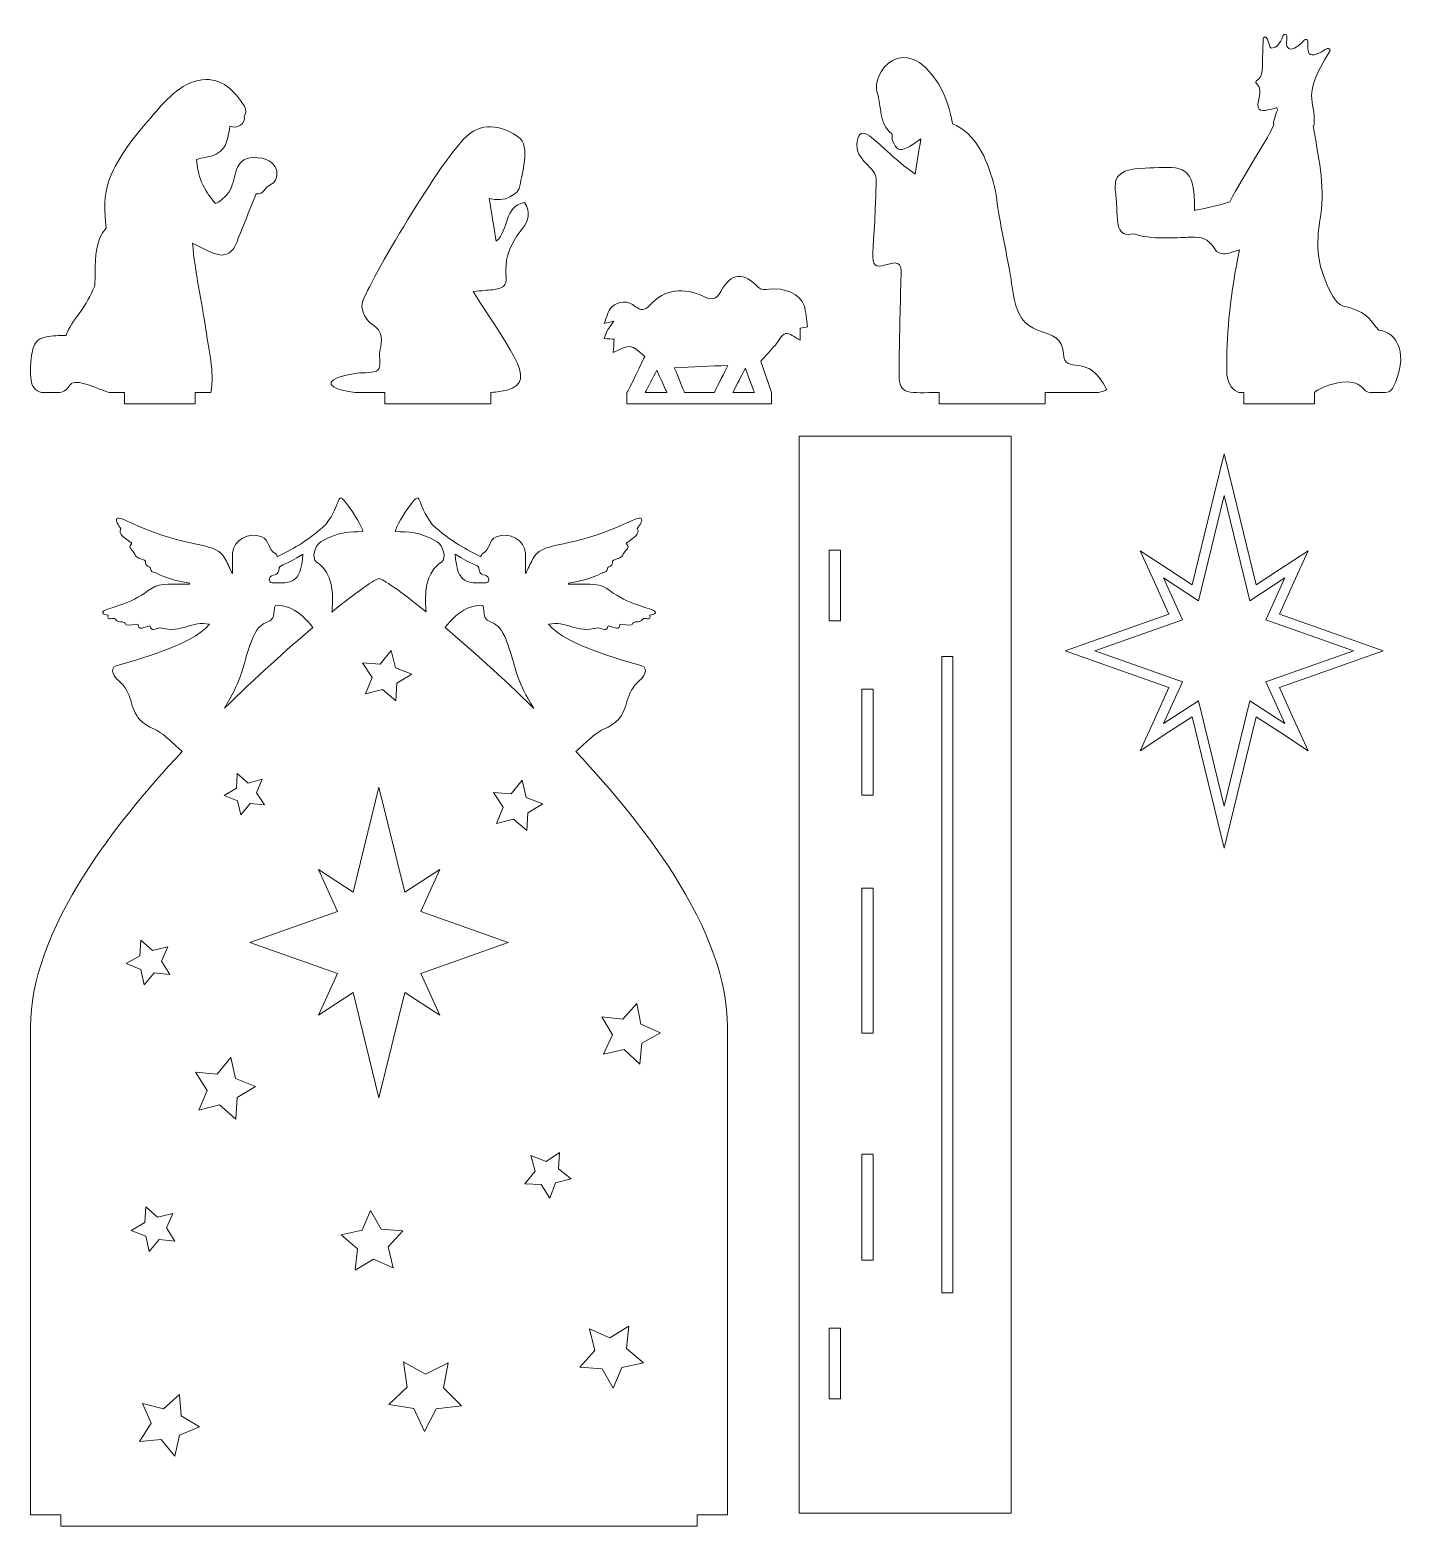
# Model space of a CAD drawing. Header units: inches. Extents: x 432 to 822, y 175 to 599.
import ezdxf

# ---------------------------------------------------------------- set-up
doc = ezdxf.new("R2010")
doc.units = ezdxf.units.IN
doc.header["$MEASUREMENT"] = 0
doc.layers.add('_U+0421_U+043B_U+043E_U+0439 1', color=7, linetype='Continuous')

# ---------------------------------------------------------------- blocks, each defined once
blk = doc.blocks.new('block 3')
at = {"layer": '_U+0421_U+043B_U+043E_U+0439 1', "color": 1, "lineweight": 5, "true_color": 0xff000d}
blk.add_open_spline([(736.35, 496.87), (736.25, 496.82), (736.14, 496.77), (736.04, 496.72), (735.17, 496.29), (734.21, 496.08), (733.24, 496.08), (733.24, 496.08), (718.91, 496.08), (718.91, 496.08), (718.91, 496.08), (718.91, 492.9), (718.91, 492.9), (718.91, 492.9), (688.91, 492.9), (688.91, 492.9), (688.91, 492.9), (688.91, 496.08), (688.91, 496.08), (680.37, 496.08), (677.53, 495.2), (677.55, 501.11), (677.57, 509.53), (677.85, 517.96), (678.03, 526.39), (678.12, 530.58), (678.93, 533.63), (674.99, 532.53), (667.75, 530.51), (670.6, 531.73), (671.1, 556.02), (671.19, 560.32), (664.89, 561.28), (665.69, 567.19), (666.01, 569.53), (667.39, 570.19), (669.22, 568.68), (675.58, 563.43), (675.33, 562.83), (682.06, 557.9), (682.62, 561.29), (683.08, 564.06), (683.71, 567.87), (681.9, 566.66), (680.96, 565.87), (679.89, 565.38), (677.32, 564.2), (676.74, 564.93), (675.63, 567.49), (675.39, 568.02), (675.82, 569.06), (675.51, 569.31), (671.7, 572.31), (672.68, 577), (671.37, 580.86), (669.45, 586.55), (679.01, 598.69), (688.6, 583.59), (691.68, 578.75), (692.46, 572.97), (692.64, 572.11), (699.49, 569.2), (702.21, 562.46), (704.28, 555.39), (705.16, 552.38), (705.29, 549.15), (705.86, 546.03), (706.76, 541.11), (707.78, 536.21), (708.69, 531.29), (709.22, 528.39), (709.57, 525.46), (710.12, 522.56), (712.57, 509.52), (723.29, 516.28), (724.03, 507.18), (724.58, 500.46), (730.94, 508.1), (736.35, 496.87)], degree=3, knots=[0, 0, 0, 0, 1, 1, 1, 2, 2, 2, 3, 3, 3, 4, 4, 4, 5, 5, 5, 6, 6, 6, 7, 7, 7, 8, 8, 8, 9, 9, 9, 10, 10, 10, 11, 11, 11, 12, 12, 12, 13, 13, 13, 14, 14, 14, 15, 15, 15, 16, 16, 16, 17, 17, 17, 18, 18, 18, 19, 19, 19, 20, 20, 20, 21, 21, 21, 22, 22, 22, 23, 23, 23, 24, 24, 24, 25, 25, 25, 26, 26, 26, 26], dxfattribs=at)
blk = doc.blocks.new('block 2')
at = {"layer": '_U+0421_U+043B_U+043E_U+0439 1'}
blk.add_blockref('block 3', (0, 0), dxfattribs=at)
blk = doc.blocks.new('block 5')
at = {"layer": '_U+0421_U+043B_U+043E_U+0439 1', "color": 1, "lineweight": 5, "true_color": 0xff000d}
blk.add_open_spline([(570.97, 542.46), (561.58, 530.97), (570.72, 526.04), (562.61, 525.19), (561.03, 525.02), (559.44, 524.91), (557.06, 524.71), (568.23, 506.54), (576.73, 497.99), (564.53, 496.37), (563.77, 496.26), (563.01, 496.17), (562.25, 496.08), (562.25, 496.08), (562.06, 496.08), (562.06, 496.08), (562.06, 496.08), (562.06, 492.9), (562.06, 492.9), (562.06, 492.9), (532.06, 492.9), (532.06, 492.9), (532.06, 492.9), (532.06, 496.08), (532.06, 496.08), (532.06, 496.08), (523.58, 496.08), (523.58, 496.08), (513.67, 497.42), (515.48, 500.38), (524.15, 501.56), (526.2, 501.84), (528.74, 501.42), (530.13, 502.5), (531.11, 503.26), (530.28, 506.08), (530.66, 507.9), (531.28, 510.89), (531.65, 513.33), (528.39, 515.44), (526.84, 516.44), (525.3, 519.08), (525.59, 521.23), (526.03, 524.49), (546.72, 560.54), (555.15, 568.57), (560.19, 573.38), (566.36, 570.85), (569.87, 568.38), (573.45, 565.88), (570.6, 557.39), (570.33, 554.91), (570.03, 552.01), (565.89, 549.79), (561.56, 551.01), (562.23, 546.99), (562.84, 543.28), (563.56, 538.88), (567.3, 542.15), (565.7, 548.71), (571.54, 549.85), (573.48, 547.28), (572.62, 544.48), (570.97, 542.46)], degree=3, knots=[0, 0, 0, 0, 1, 1, 1, 2, 2, 2, 3, 3, 3, 4, 4, 4, 5, 5, 5, 6, 6, 6, 7, 7, 7, 8, 8, 8, 9, 9, 9, 10, 10, 10, 11, 11, 11, 12, 12, 12, 13, 13, 13, 14, 14, 14, 15, 15, 15, 16, 16, 16, 17, 17, 17, 18, 18, 18, 19, 19, 19, 20, 20, 20, 21, 21, 21, 21], dxfattribs=at)
blk = doc.blocks.new('block 4')
at = {"layer": '_U+0421_U+043B_U+043E_U+0439 1'}
blk.add_blockref('block 5', (0, 0), dxfattribs=at)
blk = doc.blocks.new('block 7')
at = {"layer": '_U+0421_U+043B_U+043E_U+0439 1', "color": 1, "lineweight": 5, "true_color": 0xff000d}
for points, knots in [([(650.67, 520.73), (649.73, 523.9), (644.83, 525.99), (640.82, 525.33), (639.83, 525.16), (638.33, 525.2), (637.77, 525.8), (633.6, 530.27), (630.12, 530.1), (627.13, 524.72), (625.79, 522.3), (624.57, 522.15), (622.3, 523.22), (616.65, 525.89), (611.33, 525.55), (606.91, 520.69), (605.57, 519.21), (604.42, 519.31), (602.99, 520.38), (600.7, 522.1), (598.22, 522.22), (596.21, 520.2), (595.16, 519.15), (594.85, 517.36), (594.08, 515.62), (595.1, 515.85), (595.75, 516.01), (596.83, 516.26), (594.72, 513.26), (595.45, 514.61), (594.1, 511.37), (595.25, 511.28), (596.17, 511.21), (596.96, 511.15), (596.85, 509.85), (596.76, 508.75), (596.65, 507.38), (601.48, 509.85), (601.71, 509.82), (605.57, 506.27), (605.47, 506.06), (600.74, 496.08), (600.5, 496.08), (600.5, 496.08), (600.5, 492.9), (600.5, 492.9), (600.5, 492.9), (641.5, 492.9), (641.5, 492.9), (641.5, 492.9), (641.5, 496.08), (641.5, 496.08), (641.47, 496.08), (638.43, 504.92), (638.42, 504.95), (639.95, 506.65), (641.27, 508.07), (642.54, 509.53), (643.53, 510.66), (644.3, 512.49), (645.47, 512.79), (646.54, 513.07), (648.03, 511.69), (649.57, 510.92), (649.57, 510.92), (649.57, 514.32), (649.57, 514.32), (650.39, 514.44), (651.16, 514.55), (651.67, 514.63), (651.33, 516.83), (651.23, 518.85), (650.67, 520.73)], [0, 0, 0, 0, 1, 1, 1, 2, 2, 2, 3, 3, 3, 4, 4, 4, 5, 5, 5, 6, 6, 6, 7, 7, 7, 8, 8, 8, 9, 9, 9, 10, 10, 10, 11, 11, 11, 12, 12, 12, 13, 13, 13, 14, 14, 14, 15, 15, 15, 16, 16, 16, 17, 17, 17, 18, 18, 18, 19, 19, 19, 20, 20, 20, 21, 21, 21, 22, 22, 22, 23, 23, 23, 24, 24, 24, 24]), ([(605.75, 496.08), (606.32, 497.18), (608.07, 500.6), (609, 502.4), (611.04, 497.91), (611.88, 496.08), (611.88, 496.08), (611.88, 496.08), (605.75, 496.08), (605.75, 496.08)], [0, 0, 0, 0, 1, 1, 1, 2, 2, 2, 3, 3, 3, 3]), ([(625.28, 496.08), (625.28, 496.08), (616.87, 496.08), (616.87, 496.08), (616.78, 496.3), (614.06, 502.88), (613.97, 503.09), (619.25, 503.33), (624.02, 503.55), (629.09, 503.77), (628.12, 501.7), (626.42, 498.4), (625.28, 496.08)], [0, 0, 0, 0, 1, 1, 1, 2, 2, 2, 3, 3, 3, 4, 4, 4, 4]), ([(630.51, 496.08), (630.54, 496.12), (630.56, 496.16), (630.58, 496.2), (631.73, 498.45), (632.81, 500.55), (634.06, 502.99), (634.15, 502.74), (636.54, 496.32), (636.63, 496.08), (636.63, 496.08), (630.51, 496.08), (630.51, 496.08)], [0, 0, 0, 0, 1, 1, 1, 2, 2, 2, 3, 3, 3, 4, 4, 4, 4])]:
    blk.add_open_spline(points, degree=3, knots=knots, dxfattribs=at)
blk = doc.blocks.new('block 6')
at = {"layer": '_U+0421_U+043B_U+043E_U+0439 1'}
blk.add_blockref('block 7', (0, 0), dxfattribs=at)

msp = doc.modelspace()

# ---------------------------------------------------------------- linework, layer by layer
at = {"layer": '_U+0421_U+043B_U+043E_U+0439 1', "color": 1, "lineweight": 5, "true_color": 0xff000d}
for points in [[(649.24, 483.77), (649.24, 178.97), (709.24, 178.97), (709.24, 483.77), (649.24, 483.77)], [(814.55, 422.98), (807.04, 425.64), (785.17, 433.39), (789.27, 442.46), (793.26, 451.27), (785.16, 445.99), (778.61, 441.71), (772.25, 467.58), (769.5, 478.77), (766.77, 467.58), (760.46, 441.71), (753.91, 445.99), (745.81, 451.27), (749.8, 442.46), (753.91, 433.39), (732.03, 425.64), (724.52, 422.98), (732.03, 420.32), (753.9, 412.58), (749.8, 403.57), (745.78, 394.73), (753.91, 400.04), (760.46, 404.31), (766.77, 378.39), (769.5, 367.16), (772.25, 378.38), (778.61, 404.31), (785.16, 400.04), (793.29, 394.73), (789.27, 403.57), (785.17, 412.58), (807.04, 420.32), (814.55, 422.98)], [(781.33, 414.21), (786.7, 402.4), (776.82, 408.85), (769.51, 379.05), (762.26, 408.85), (752.37, 402.4), (757.74, 414.21), (732.98, 422.98), (757.74, 431.75), (752.37, 443.62), (762.26, 437.17), (769.51, 466.91), (776.82, 437.17), (786.7, 443.62), (781.33, 431.75), (806.1, 422.98), (781.33, 414.21)], [(660.95, 431.44), (657.78, 431.44), (657.78, 451.44), (660.95, 451.44), (660.95, 431.44)], [(530.72, 419.2), (533.86, 423.06), (535.02, 418.22), (539.67, 416.43), (535.42, 413.83), (535.15, 408.85), (531.37, 412.09), (526.55, 410.81), (528.46, 415.41), (525.76, 419.59), (530.72, 419.2)], [(692.78, 241.37), (689.61, 241.37), (689.61, 421.37), (692.78, 421.37), (692.78, 241.37)], [(667.02, 382.14), (667.02, 412.14), (670.2, 412.14), (670.2, 382.14), (667.02, 382.14)], [(490.04, 384.18), (490.27, 388.27), (493.38, 385.59), (497.34, 386.64), (495.76, 382.86), (497.98, 379.41), (493.9, 379.75), (491.3, 376.57), (490.36, 380.56), (486.54, 382.05), (490.04, 384.18)], [(563.6, 374.12), (565.51, 378.72), (562.8, 382.9), (567.76, 382.51), (570.9, 386.37), (572.06, 381.53), (576.71, 379.74), (572.46, 377.14), (572.19, 372.17), (568.41, 375.4), (563.6, 374.12)], [(542.2, 331.7), (547.57, 319.9), (537.68, 326.35), (530.38, 296.55), (523.12, 326.35), (513.24, 319.9), (518.61, 331.7), (493.84, 340.47), (518.61, 349.25), (513.24, 361.11), (523.12, 354.66), (530.38, 384.4), (537.68, 354.66), (547.57, 361.11), (542.2, 349.25), (566.96, 340.47), (542.2, 331.7)], [(667.02, 314.83), (667.02, 355.83), (670.2, 355.83), (670.2, 314.83), (667.02, 314.83)], [(462.7, 336.73), (463.03, 341.13), (466.33, 338.19), (470.62, 339.24), (468.84, 335.19), (471.17, 331.44), (466.77, 331.88), (463.91, 328.5), (462.97, 332.82), (458.88, 334.5), (462.7, 336.73)], [(604.77, 312.02), (604.18, 306.05), (599.8, 310.15), (593.94, 308.86), (596.48, 314.29), (593.44, 319.47), (599.4, 318.73), (603.38, 323.22), (604.52, 317.32), (610.02, 314.92), (604.77, 312.02)], [(490.25, 296.59), (489.87, 290.51), (485.28, 294.52), (479.38, 293.01), (481.77, 298.61), (478.51, 303.76), (484.57, 303.21), (488.46, 307.9), (489.82, 301.97), (495.48, 299.72), (490.25, 296.59)], [(580.33, 272.43), (578.73, 268.1), (576.27, 272), (571.66, 272.19), (574.61, 275.73), (573.36, 280.18), (577.65, 278.46), (581.49, 281.02), (581.19, 276.42), (584.81, 273.56), (580.33, 272.43)], [(667.02, 250.6), (667.02, 280.6), (670.2, 280.6), (670.2, 250.6), (667.02, 250.6)], [(464.11, 261.23), (464.44, 265.64), (467.74, 262.7), (472.03, 263.75), (470.26, 259.7), (472.58, 255.94), (468.18, 256.38), (465.32, 253.01), (464.39, 257.33), (460.3, 259), (464.11, 261.23)], [(523.64, 247.71), (524.3, 253.78), (519.67, 257.77), (525.65, 259.02), (528.01, 264.65), (531.04, 259.35), (537.13, 258.85), (533.03, 254.32), (534.43, 248.38), (528.86, 250.88), (523.64, 247.71)], [(599.09, 220.19), (596.68, 214.36), (593.52, 219.82), (587.23, 220.31), (591.45, 225), (589.97, 231.14), (595.74, 228.58), (601.11, 231.88), (600.46, 225.6), (605.26, 221.51), (599.09, 220.19)], [(660.95, 211.3), (657.78, 211.3), (657.78, 231.3), (660.95, 231.3), (660.95, 211.3)], [(546.59, 208.47), (543.29, 202.08), (540.23, 208.58), (533.14, 209.74), (538.37, 214.67), (537.29, 221.77), (543.58, 218.31), (550, 221.54), (548.66, 214.48), (553.72, 209.37), (546.59, 208.47)], [(473.97, 201.1), (472.63, 195.14), (468.71, 199.83), (462.63, 199.26), (465.88, 204.44), (463.46, 210.04), (469.38, 208.55), (473.97, 212.59), (474.38, 206.49), (479.64, 203.38), (473.97, 201.1)]]:
    msp.add_lwpolyline(points, dxfattribs=at)
for points, knots in [([(817.15, 497.26), (816.75, 496.52), (815.97, 496.08), (815.13, 496.08), (810.77, 496.08), (810.08, 495.84), (809.18, 496.95), (805, 502.11), (794.99, 496.43), (795.08, 496.08), (795.08, 496.08), (795.08, 492.9), (795.08, 492.9), (795.08, 492.9), (775.08, 492.9), (775.08, 492.9), (775.08, 492.9), (775.08, 496.08), (775.08, 496.08), (775.08, 496.08), (773.71, 496.08), (773.71, 496.08), (769.86, 497.59), (770.26, 501.91), (770.26, 504.37), (770.26, 512.88), (771.31, 524.48), (773.89, 536.49), (771.09, 535.64), (769.59, 534.92), (768.08, 535.57), (766.98, 536.04), (766.86, 536.91), (766.17, 537.76), (764.1, 540.25), (762.34, 540.05), (759.14, 540.01), (756.55, 539.97), (748.45, 539.26), (744.03, 540.98), (738.8, 540.06), (739.58, 543.25), (738.95, 551.21), (738.84, 552.59), (738.53, 554.23), (738.83, 555.66), (738.87, 556.32), (739.12, 556.83), (739.49, 557.2), (741.47, 559.84), (746.88, 559.54), (749.62, 559.65), (757.39, 560), (761.5, 560.64), (761.14, 547.6), (761.14, 547.6), (766.33, 548.58), (771.17, 550.05), (775.02, 557.75), (782.55, 568.74), (783.63, 571.93), (783.16, 572.45), (784.31, 575.35), (784.59, 575.98), (784.54, 576.23), (784.49, 576.5), (784.45, 576.75), (783.22, 576.42), (780.43, 575.36), (779.47, 576.26), (778.04, 577.57), (781.21, 581.31), (778.64, 583.55), (778.36, 583.79), (778.49, 584.22), (778.75, 584.4), (780.71, 585.77), (780.29, 586.35), (780.53, 596.15), (780.55, 596.64), (781.32, 596.95), (781.56, 596.42), (781.85, 595.78), (782.13, 595.14), (782.41, 594.51), (782.44, 593.57), (782.82, 593.31), (783.51, 593.72), (784.89, 593.73), (785.79, 596.03), (786.22, 597.07), (786.44, 597.62), (787.29, 597.58), (787.29, 596.93), (787.29, 595.63), (786.75, 593.35), (788.35, 593.26), (789.66, 593.19), (791.45, 594.97), (792.25, 595.86), (792.58, 596.23), (793.17, 595.92), (793.19, 595.47), (793.24, 594.36), (792.95, 592.3), (793.92, 591.75), (795.08, 591.11), (797.47, 592.79), (798.66, 593.39), (799.12, 593.64), (799.71, 593.13), (799.41, 592.65), (791.14, 579.36), (795.49, 579.4), (794.97, 571.94), (794.96, 571.75), (794.85, 571.61), (794.72, 571.52), (796.05, 563.32), (798.15, 554.72), (796.87, 546.45), (795.93, 540.4), (795.37, 535.4), (797.52, 529.52), (800.94, 520.16), (802.62, 520.83), (804.96, 520.11), (810.92, 518.29), (810.81, 516.16), (813.3, 513.74), (818.4, 513.37), (822.14, 506.52), (817.15, 497.26)], [0, 0, 0, 0, 1, 1, 1, 2, 2, 2, 3, 3, 3, 4, 4, 4, 5, 5, 5, 6, 6, 6, 7, 7, 7, 8, 8, 8, 9, 9, 9, 10, 10, 10, 11, 11, 11, 12, 12, 12, 13, 13, 13, 14, 14, 14, 15, 15, 15, 16, 16, 16, 17, 17, 17, 18, 18, 18, 19, 19, 19, 20, 20, 20, 21, 21, 21, 22, 22, 22, 23, 23, 23, 24, 24, 24, 25, 25, 25, 26, 26, 26, 27, 27, 27, 28, 28, 28, 29, 29, 29, 30, 30, 30, 31, 31, 31, 32, 32, 32, 33, 33, 33, 34, 34, 34, 35, 35, 35, 36, 36, 36, 37, 37, 37, 38, 38, 38, 39, 39, 39, 40, 40, 40, 41, 41, 41, 42, 42, 42, 43, 43, 43, 44, 44, 44, 44]), ([(501.14, 556.25), (500.52, 554.94), (498.76, 554.69), (498.16, 553.63), (497.57, 552.56), (496.61, 552.2), (495.68, 552.32), (494.17, 548.64), (492.67, 544.97), (491.16, 541.29), (490.22, 539), (489.63, 535.83), (486.95, 535.1), (484.41, 534.41), (480.61, 536.93), (478.39, 537.98), (478.13, 538.1), (477.88, 538.23), (477.63, 538.36), (478.3, 530.12), (480.25, 522.03), (481.4, 513.83), (482.11, 508.85), (483.99, 501.63), (482.77, 496.08), (482.77, 496.08), (478.34, 496.08), (478.34, 496.08), (478.34, 496.08), (478.34, 492.9), (478.34, 492.9), (478.34, 492.9), (458.34, 492.9), (458.34, 492.9), (458.34, 492.9), (458.34, 496.08), (458.34, 496.08), (458.34, 496.08), (454.06, 496.08), (454.06, 496.08), (449.2, 497.74), (444.04, 500.48), (442.72, 497.87), (442.14, 496.73), (440.9, 496.08), (439.62, 496.08), (439.62, 496.08), (435.56, 496.08), (435.56, 496.08), (433.78, 496.08), (432.27, 497.39), (432.02, 499.16), (431.62, 502.05), (431.8, 505.15), (432.24, 507.44), (432.72, 509.93), (433.62, 511.3), (436.17, 511.82), (437.92, 512.17), (439.85, 512.24), (441.83, 512.19), (442.63, 514.6), (444.08, 516.38), (445.76, 518.74), (447.41, 521.06), (448.78, 523.5), (449.89, 526.08), (450.05, 527.35), (450.12, 528.67), (450.11, 530.05), (450.06, 534.71), (450.23, 539.09), (453.16, 542.61), (452.84, 547.25), (452.35, 551.83), (454.13, 556.51), (456.58, 562.96), (461.32, 568.68), (465.79, 573.85), (469.53, 578.19), (474.23, 583.89), (480.35, 584.6), (485.91, 585.24), (489.59, 581.47), (492.29, 577.09), (492.92, 576.05), (492.8, 575.06), (492.27, 574.31), (492.81, 572.22), (490.17, 570.52), (488.2, 571.47), (487.8, 569.04), (487.58, 566.56), (485.92, 564.75), (484.64, 563.36), (482.99, 562.97), (481.22, 562.63), (480.4, 562.47), (479.6, 562.28), (478.8, 562.06), (478.85, 557.62), (480.85, 553.41), (483.7, 550.05), (483.85, 549.89), (483.96, 549.72), (484.1, 549.54), (485.28, 550), (486.35, 550.91), (487.57, 552.34), (490.02, 555.19), (488.95, 560.8), (492.82, 562.2), (495.24, 563.08), (499.63, 562.48), (501, 559.99), (501.61, 558.9), (501.66, 557.36), (501.14, 556.25)], [0, 0, 0, 0, 1, 1, 1, 2, 2, 2, 3, 3, 3, 4, 4, 4, 5, 5, 5, 6, 6, 6, 7, 7, 7, 8, 8, 8, 9, 9, 9, 10, 10, 10, 11, 11, 11, 12, 12, 12, 13, 13, 13, 14, 14, 14, 15, 15, 15, 16, 16, 16, 17, 17, 17, 18, 18, 18, 19, 19, 19, 20, 20, 20, 21, 21, 21, 22, 22, 22, 23, 23, 23, 24, 24, 24, 25, 25, 25, 26, 26, 26, 27, 27, 27, 28, 28, 28, 29, 29, 29, 30, 30, 30, 31, 31, 31, 32, 32, 32, 33, 33, 33, 34, 34, 34, 35, 35, 35, 36, 36, 36, 37, 37, 37, 38, 38, 38, 39, 39, 39, 39]), ([(613.6, 359.95), (606.25, 371.52), (596.42, 383.42), (586.1, 394.49), (587.13, 395.39), (588.18, 396.4), (589.24, 397.36), (590.82, 398.81), (592.41, 400.14), (593.94, 400.81), (595.78, 401.61), (597.04, 402.48), (597.94, 403.42), (601.24, 406.85), (599.77, 411), (604.21, 414.67), (605.04, 415.36), (606.97, 417.87), (604.78, 418.74), (603.93, 419.08), (582.96, 424.33), (578.36, 430.52), (583.36, 431.69), (586.03, 427.73), (592.41, 429.55), (594.63, 428.73), (594.78, 428.75), (595.22, 430.08), (598.2, 429.17), (598.21, 429), (598.63, 430.56), (603.97, 429.83), (600.96, 430.77), (603.07, 431.18), (603.76, 431.32), (604.55, 431.06), (605.01, 431.91), (605.45, 432.75), (607.48, 431.02), (607.06, 433.1), (607.55, 433.18), (608.52, 433.23), (608.59, 433.73), (608.62, 433.91), (608.46, 434.22), (608.29, 434.32), (606.52, 435.28), (600.89, 436.14), (595.68, 440.05), (592.74, 442.25), (591.12, 441.83), (584, 441.83), (583.99, 441.93), (583.98, 442.02), (583.97, 442.12), (591.17, 443.35), (593.71, 445.16), (593.71, 445.16), (595.71, 445.41), (594.57, 446.41), (595.4, 446.73), (596.16, 447.03), (596.67, 447.43), (596.46, 448.36), (596.39, 448.66), (598.56, 449.28), (598.84, 449.46), (599.22, 449.7), (599.43, 450.23), (599.69, 450.63), (600.84, 452.37), (601.39, 452.1), (600.31, 453.43), (602.28, 454.87), (604.37, 455.98), (603.48, 457.55), (604.12, 458.62), (605.13, 459.86), (604.57, 460.47), (604.14, 460.94), (602.52, 460.04), (596.66, 457.55), (583.04, 451.74), (576.43, 454.06), (573.84, 448.86), (573.19, 447.56), (572.56, 446.24), (571.89, 444.85), (571.78, 446.65), (571.97, 448.41), (571.85, 450.63), (571.65, 454.33), (567.24, 456.77), (563.56, 455.26), (561.37, 454.35), (561.86, 451.44), (559.75, 450.57), (559.5, 450.47), (559.36, 450.08), (559.22, 449.64), (555.53, 451.4), (550.75, 453.86), (545.48, 458.71), (540.7, 464.84), (542.77, 468.87), (539.29, 464.29), (537.41, 461.8), (535.06, 457.93), (534.99, 456.75), (538.72, 456.57), (541.47, 456.97), (546.86, 453.82), (548.49, 452.87), (549.65, 449.17), (548.08, 448.12), (546.7, 447.2), (545.72, 446.06), (545.03, 444.78), (544.25, 443.3), (543.85, 441.63), (543.67, 439.84), (543.47, 437.77), (543.52, 435.81), (543.75, 434.02), (536.42, 439.94), (531.36, 443.44), (530.4, 443.44), (529.49, 443.44), (524.42, 439.93), (517.05, 433.98), (517.28, 435.78), (517.33, 437.76), (517.13, 439.84), (516.96, 441.63), (516.56, 443.3), (515.77, 444.78), (515.08, 446.06), (514.1, 447.2), (512.72, 448.12), (511.15, 449.17), (512.31, 452.87), (513.94, 453.82), (519.33, 456.97), (522.08, 456.57), (525.81, 456.75), (525.74, 457.93), (523.4, 461.8), (521.51, 464.29), (518.03, 468.87), (520.1, 464.84), (515.32, 458.71), (510.06, 453.86), (505.27, 451.4), (501.58, 449.64), (501.44, 450.08), (501.31, 450.47), (501.06, 450.57), (498.94, 451.44), (499.43, 454.35), (497.24, 455.26), (493.56, 456.77), (489.15, 454.33), (488.95, 450.63), (488.83, 448.41), (489.02, 446.65), (488.91, 444.85), (488.24, 446.24), (487.61, 447.56), (486.96, 448.86), (484.37, 454.06), (477.76, 451.74), (464.14, 457.55), (458.29, 460.04), (456.66, 460.94), (456.23, 460.47), (455.67, 459.86), (456.69, 458.62), (457.33, 457.55), (456.43, 455.98), (458.52, 454.87), (460.49, 453.43), (459.41, 452.1), (459.97, 452.37), (461.11, 450.63), (461.38, 450.23), (461.59, 449.7), (461.96, 449.46), (462.25, 449.28), (464.41, 448.66), (464.34, 448.36), (464.13, 447.43), (464.64, 447.03), (465.4, 446.73), (466.24, 446.41), (465.09, 445.41), (467.09, 445.16), (467.09, 445.16), (469.63, 443.35), (476.83, 442.12), (476.82, 442.02), (476.81, 441.93), (476.8, 441.83), (469.68, 441.83), (468.06, 442.25), (465.12, 440.05), (459.92, 436.14), (454.28, 435.28), (452.51, 434.32), (452.34, 434.22), (452.18, 433.91), (452.21, 433.73), (452.28, 433.23), (453.25, 433.18), (453.74, 433.1), (453.32, 431.02), (455.35, 432.75), (455.8, 431.91), (456.25, 431.06), (457.05, 431.32), (457.73, 431.18), (459.84, 430.77), (456.83, 429.83), (462.17, 430.56), (462.59, 429), (462.6, 429.17), (465.58, 430.08), (466.02, 428.75), (466.17, 428.73), (468.4, 429.55), (474.77, 427.73), (477.44, 431.69), (482.44, 430.52), (477.84, 424.33), (456.87, 419.08), (456.03, 418.74), (453.83, 417.87), (455.76, 415.36), (456.6, 414.67), (461.03, 411), (459.56, 406.85), (462.86, 403.42), (463.77, 402.48), (465.03, 401.61), (466.86, 400.81), (468.4, 400.14), (469.98, 398.81), (471.57, 397.36), (472.61, 396.4), (473.66, 395.4), (474.69, 394.5), (464.41, 383.48), (454.6, 371.59), (447.21, 359.95), (436.98, 343.87), (431.8, 329.29), (431.8, 316.62), (431.8, 316.62), (431.8, 178.51), (431.8, 178.51), (431.8, 178.51), (440.4, 178.51), (440.4, 178.51), (440.4, 178.51), (440.4, 175.33), (440.4, 175.33), (440.4, 175.33), (620.4, 175.33), (620.4, 175.33), (620.4, 175.33), (620.4, 178.51), (620.4, 178.51), (620.4, 178.51), (629, 178.51), (629, 178.51), (629, 178.51), (629, 316.62), (629, 316.62), (629, 329.29), (623.82, 343.87), (613.6, 359.95)], [0, 0, 0, 0, 1, 1, 1, 2, 2, 2, 3, 3, 3, 4, 4, 4, 5, 5, 5, 6, 6, 6, 7, 7, 7, 8, 8, 8, 9, 9, 9, 10, 10, 10, 11, 11, 11, 12, 12, 12, 13, 13, 13, 14, 14, 14, 15, 15, 15, 16, 16, 16, 17, 17, 17, 18, 18, 18, 19, 19, 19, 20, 20, 20, 21, 21, 21, 22, 22, 22, 23, 23, 23, 24, 24, 24, 25, 25, 25, 26, 26, 26, 27, 27, 27, 28, 28, 28, 29, 29, 29, 30, 30, 30, 31, 31, 31, 32, 32, 32, 33, 33, 33, 34, 34, 34, 35, 35, 35, 36, 36, 36, 37, 37, 37, 38, 38, 38, 39, 39, 39, 40, 40, 40, 41, 41, 41, 42, 42, 42, 43, 43, 43, 44, 44, 44, 45, 45, 45, 46, 46, 46, 47, 47, 47, 48, 48, 48, 49, 49, 49, 50, 50, 50, 51, 51, 51, 52, 52, 52, 53, 53, 53, 54, 54, 54, 55, 55, 55, 56, 56, 56, 57, 57, 57, 58, 58, 58, 59, 59, 59, 60, 60, 60, 61, 61, 61, 62, 62, 62, 63, 63, 63, 64, 64, 64, 65, 65, 65, 66, 66, 66, 67, 67, 67, 68, 68, 68, 69, 69, 69, 70, 70, 70, 71, 71, 71, 72, 72, 72, 73, 73, 73, 74, 74, 74, 75, 75, 75, 76, 76, 76, 77, 77, 77, 78, 78, 78, 79, 79, 79, 80, 80, 80, 81, 81, 81, 82, 82, 82, 83, 83, 83, 84, 84, 84, 85, 85, 85, 86, 86, 86, 87, 87, 87, 88, 88, 88, 89, 89, 89, 90, 90, 90, 91, 91, 91, 92, 92, 92, 93, 93, 93, 93]), ([(500.41, 444.39), (502.18, 444.53), (502, 445.99), (502.18, 446.46), (502.18, 446.46), (502.18, 446.47), (502.18, 446.47), (502.51, 447.34), (503.98, 447.36), (508.85, 450.34), (508.29, 441.62), (505.18, 442.23), (500.6, 442.23), (500.09, 442.23), (499.38, 442.17), (499.35, 442.97), (499.32, 443.68), (499.75, 444.33), (500.41, 444.39)], [0, 0, 0, 0, 1, 1, 1, 2, 2, 2, 3, 3, 3, 4, 4, 4, 5, 5, 5, 6, 6, 6, 6]), ([(558.62, 446.47), (558.62, 446.47), (558.62, 446.46), (558.62, 446.46), (558.81, 445.99), (558.62, 444.53), (560.39, 444.39), (561.06, 444.33), (561.48, 443.68), (561.45, 442.97), (561.42, 442.17), (560.71, 442.23), (560.2, 442.23), (555.62, 442.23), (552.52, 441.62), (551.95, 450.34), (556.82, 447.36), (558.29, 447.34), (558.62, 446.47)], [0, 0, 0, 0, 1, 1, 1, 2, 2, 2, 3, 3, 3, 4, 4, 4, 5, 5, 5, 6, 6, 6, 6]), ([(493.1, 422.24), (493.53, 423.67), (494.06, 425.2), (494.84, 427.01), (497.41, 432.95), (500.54, 429.63), (500.72, 434.25), (500.79, 436.06), (500.91, 436.12), (502.68, 435.82), (503.7, 435.64), (504.65, 435.34), (505.52, 434.94), (508, 433.82), (509.95, 431.88), (511.69, 429.57), (504.38, 423.42), (495.62, 415.57), (486.65, 406.76), (491.27, 414.28), (491.72, 417.72), (493.1, 422.24)], [0, 0, 0, 0, 1, 1, 1, 2, 2, 2, 3, 3, 3, 4, 4, 4, 5, 5, 5, 6, 6, 6, 7, 7, 7, 7]), ([(555.28, 434.94), (556.16, 435.34), (557.1, 435.64), (558.13, 435.82), (559.89, 436.12), (560.01, 436.06), (560.08, 434.25), (560.26, 429.63), (563.39, 432.95), (565.96, 427.01), (566.74, 425.2), (567.27, 423.67), (567.7, 422.24), (569.09, 417.72), (569.54, 414.27), (574.18, 406.72), (565.21, 415.54), (556.44, 423.41), (549.12, 429.58), (550.87, 431.89), (552.81, 433.82), (555.28, 434.94)], [0, 0, 0, 0, 1, 1, 1, 2, 2, 2, 3, 3, 3, 4, 4, 4, 5, 5, 5, 6, 6, 6, 7, 7, 7, 7])]:
    msp.add_open_spline(points, degree=3, knots=knots, dxfattribs=at)

# ---------------------------------------------------------------- block references
at = {"layer": '_U+0421_U+043B_U+043E_U+0439 1'}
for name in ['block 2', 'block 4', 'block 6']:
    msp.add_blockref(name, (0, 0), dxfattribs=at)

doc.saveas('drawing.dxf')
